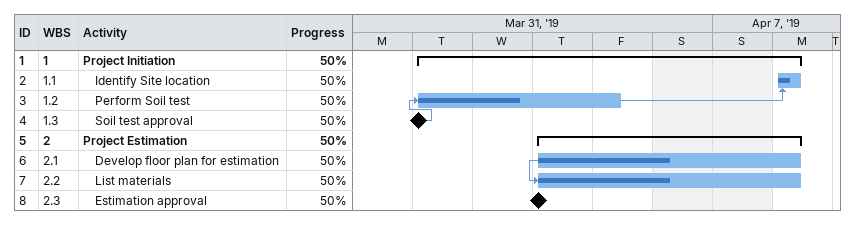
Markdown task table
| ID | WBS | Task | Start | Finish | Predecessors | % complete |
|---|---|---|---|---|---|---|
| 1 | 1 | **Project Initiation** | 2019-04-02 | 2019-04-08 |  | 50 |
| 2 | 1.1 | Identify Site location | 2019-04-08 | 2019-04-08 | 3 | 50 |
| 3 | 1.2 | Perform Soil test | 2019-04-02 | 2019-04-05 | 4 | 50 |
| 4 | 1.3 | Soil test approval (milestone) | 2019-04-02 | 2019-04-02 |  | 50 |
| 5 | 2 | **Project Estimation** | 2019-04-04 | 2019-04-08 |  | 50 |
| 6 | 2.1 | Develop floor plan for estimation | 2019-04-04 | 2019-04-08 |  | 50 |
| 7 | 2.2 | List materials | 2019-04-04 | 2019-04-08 | 6SS | 50 |
| 8 | 2.3 | Estimation approval (milestone) | 2019-04-04 | 2019-04-04 |  | 50 |
